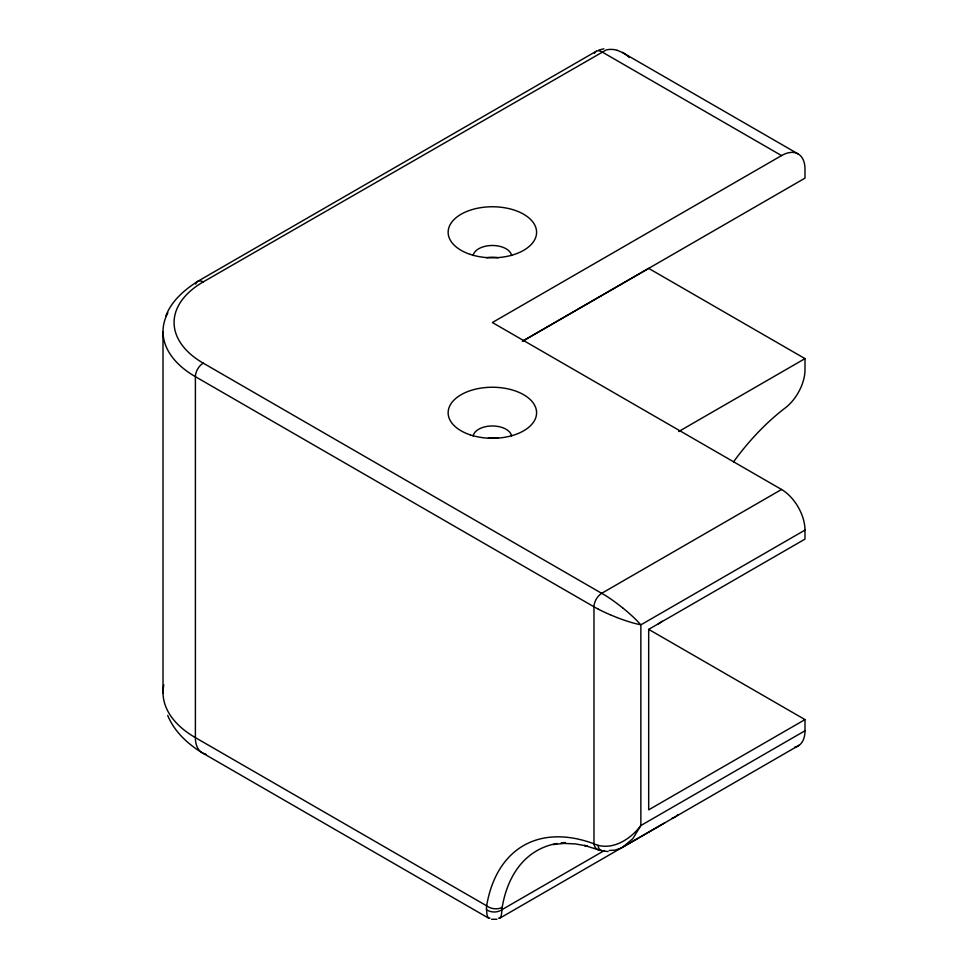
<?xml version="1.0" encoding="UTF-8"?>
<svg xmlns="http://www.w3.org/2000/svg" width="968" height="968" viewBox="0 0 968 968"><rect width="100%" height="100%" fill="white"/><g stroke="black" fill="none" stroke-linecap="round" stroke-linejoin="round"><path stroke-width="1.45" d="M163.011 692.943L163.011 331.964M165.903 315.87C171.554 300.794 184.489 289.831 197.678 281.373L596.264 51.256M498.556 918.148C501.92 918.632 501.557 912.279 501.956 909.666A20.001 10.539 -46.3 0 1 502.186 907.318A176.841 102.1 60 0 1 557.011 843.479M499.851 918.16L799.386 745.106M609.235 850.461L615.2 850.11L621.214 848.016L664.713 822.86M522.333 341.329L804.989 178.136L804.989 169.11A33.154 19.142 -60 0 0 781.539 155.582L492.373 322.526L781.539 489.481A33.154 19.142 60 0 1 804.989 530.089L804.989 539.115L648.681 629.357L648.681 809.841L804.989 719.599L804.989 730.779A33.154 19.142 60 0 1 794.583 747.272M523.64 340.579L648.681 268.39L804.989 358.632L804.989 369.8A33.154 19.142 -60 0 1 785.242 407.939A176.841 102.1 -60 0 0 733.587 461.796M678.641 431.571L804.989 358.632M781.539 489.481L601.781 593.263A11.047 6.377 -60 0 0 593.977 606.791L593.977 843.842A11.047 7.405 -69.7 0 0 600.959 849.868M804.989 530.089L640.864 624.844L640.864 825.535L632.806 838.675L622.497 847.351M804.989 730.779L640.864 825.535C631.196 838.373 614.668 849.638 597.97 845.318A33.432 15.234 -1.7 0 1 594.025 843.818A187.889 108.477 60 0 0 486.638 905.806A33.432 18.392 -50.2 0 0 486.481 909.69M602.955 851.356L501.956 909.666A11.047 8.216 0 0 1 486.517 909.666C487.061 912.134 486.251 918.402 489.917 918.148M598.744 50.07L603.899 48.811M496.899 919.273L491.575 919.273M553.079 844.568L563.945 843.418L575.403 843.914L587.612 846.105L584.478 845.427L598.66 849.892M601.975 850.92L608.11 851.55M617.209 50.288L622.593 52.599M616.991 617.524L611.316 615.224M610.893 615.055L610.675 614.958A30.323 4.852 23.4 0 1 598.418 609.235M598.43 609.235L594.098 606.875M622.763 52.695L798.116 153.936M781.539 155.582L601.781 51.8A11.047 6.377 60 0 0 594.521 53.3M648.681 629.357L804.989 719.599M593.977 606.791L195.391 376.673A110.497 63.791 0 0 1 167.887 312.833M488.622 918.16L202.251 752.826C187.623 743.896 174.325 731.554 167.706 715.449M622.593 607.831L617.209 603.645A30.323 4.852 36.6 0 0 606.113 595.889L203.207 363.133A11.047 6.377 -60 0 0 195.391 376.673L195.391 737.652A33.154 19.142 -60 0 0 206.002 754.181M662.245 621.154A33.154 19.142 -60 0 1 658.361 623.779M163.822 684.872A110.497 63.791 0 0 0 195.403 737.64L486.638 905.806A11.047 7.405 9.7 0 0 502.15 907.331M617.027 617.572A43.935 7.03 23.4 0 0 640.671 624.735A43.935 7.03 36.6 0 0 622.654 607.844M195.693 284.12A11.047 6.377 60 0 1 203.207 281.918L606.125 49.985A30.323 24.273 79.1 0 1 617.209 50.336M203.219 363.133A99.438 57.415 0 0 1 203.207 281.93M561.113 842.886A176.841 102.1 60 0 1 565.3 842.547M677.842 814.669A33.154 19.142 60 0 1 671.865 818.287M622.654 52.429A43.935 35.175 79.1 0 1 629.285 57.499M604.492 850.509A11.047 6.219 -75.5 0 1 597.97 845.318M473.134 435.987A19.348 11.168 0 0 1 492.373 425.968A19.348 11.168 0 0 1 511.612 435.987M488.404 437.935A19.348 11.168 0 0 1 498.242 438.226M473.134 255.504A19.348 11.168 0 0 1 492.373 245.485A19.348 11.168 0 0 1 511.612 255.504M486.505 257.742A19.348 11.168 0 0 1 498.242 257.742M470.266 434.874A44.213 25.519 0 0 0 536.587 412.767A44.213 25.519 0 0 0 470.266 390.661A44.213 25.519 0 0 0 470.266 434.874M470.266 254.39A44.213 25.519 0 0 0 536.587 232.284A44.213 25.519 0 0 0 470.266 210.177A44.213 25.519 0 0 0 470.266 254.39"/></g></svg>
